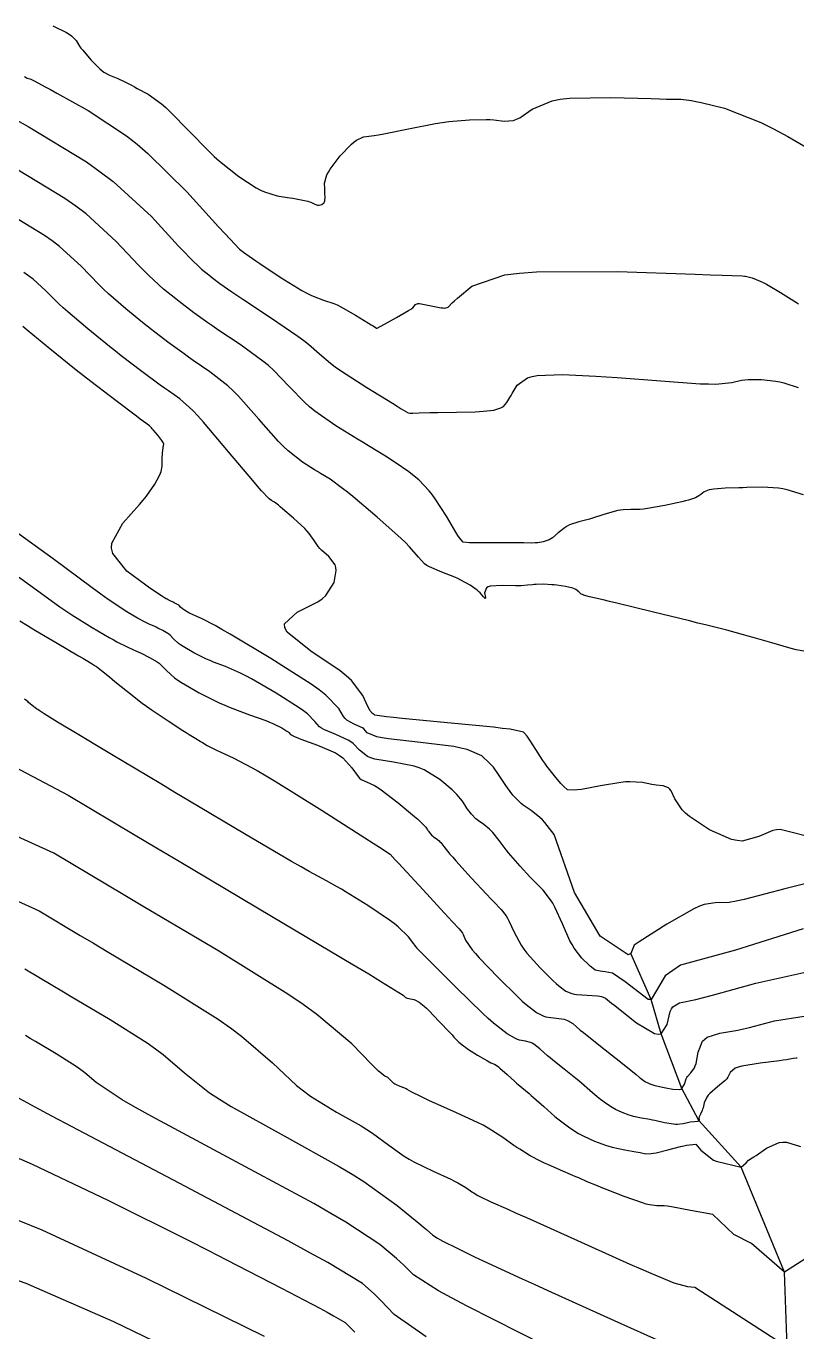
# Model space of a CAD drawing. Header units: metres. Extents: x 837475 to 838479, y 1189012 to 1191015.
# Drawn here: x 837901.7 to 837941.9, y 1190107.6 to 1190175.7 of the extents above; entities that cross this region are included whole.
import ezdxf

# ---------------------------------------------------------------- set-up
doc = ezdxf.new("R2010")
doc.units = ezdxf.units.M
doc.header["$LTSCALE"] = 0.3
for name, color, linetype in [('COTAS 10', 1, 'Continuous'), ('COTAS INT', 252, 'Continuous'), ('DRENAJE', 5, 'Continuous')]:
    doc.layers.add(name, color=color, linetype=linetype)

msp = doc.modelspace()

# ---------------------------------------------------------------- linework, layer by layer
at = {"layer": 'COTAS 10'}
for points in [[(837942.256, 1190151.286), (837941.417, 1190151.545), (837941.185, 1190151.593), (837940.953, 1190151.631), (837940.117, 1190151.679), (837939.311, 1190151.659), (837939.098, 1190151.653), (837938.889, 1190151.648), (837938.173, 1190151.627), (837937.586, 1190151.585), (837937.46, 1190151.566), (837937.348, 1190151.543), (837937.076, 1190151.432), (837936.901, 1190151.304), (837936.852, 1190151.271), (837936.802, 1190151.239), (837936.619, 1190151.13), (837936.263, 1190151.006), (837936.104, 1190150.964), (837935.919, 1190150.919), (837935.035, 1190150.728), (837934.119, 1190150.566), (837933.915, 1190150.539), (837933.731, 1190150.519), (837933.247, 1190150.511), (837932.848, 1190150.504), (837932.719, 1190150.485), (837932.582, 1190150.459), (837932.018, 1190150.302), (837931.417, 1190150.112), (837931.257, 1190150.065), (837931.099, 1190150.02), (837930.549, 1190149.876), (837930.059, 1190149.71), (837929.939, 1190149.651), (837929.825, 1190149.586), (837929.471, 1190149.303), (837929.16, 1190149.034), (837929.075, 1190148.978), (837928.989, 1190148.93), (837928.682, 1190148.824), (837928.402, 1190148.783), (837928.333, 1190148.776), (837928.269, 1190148.77), (837928.067, 1190148.766), (837927.68, 1190148.772), (837927.497, 1190148.772), (837927.282, 1190148.773), (837926.236, 1190148.772), (837925.206, 1190148.776), (837925.001, 1190148.779), (837924.832, 1190148.784), (837924.512, 1190148.808), (837924.321, 1190149.035), (837924.234, 1190149.167), (837924.131, 1190149.329), (837923.633, 1190150.163), (837923.05, 1190151.08), (837922.893, 1190151.295), (837922.738, 1190151.492), (837922.194, 1190152.062), (837921.606, 1190152.529), (837921.422, 1190152.662), (837921.23, 1190152.797), (837920.462, 1190153.295), (837919.563, 1190153.849), (837919.288, 1190154.019), (837919.001, 1190154.196), (837917.874, 1190154.893), (837916.77, 1190155.658), (837916.499, 1190155.878), (837916.242, 1190156.101), (837915.44, 1190156.934), (837914.618, 1190157.789), (837914.35, 1190158.026), (837914.063, 1190158.264), (837912.878, 1190159.121), (837911.716, 1190159.899), (837911.443, 1190160.086), (837911.192, 1190160.26), (837910.461, 1190160.786), (837909.859, 1190161.247), (837909.689, 1190161.38), (837909.518, 1190161.515), (837908.886, 1190162.025), (837908.117, 1190162.727), (837907.859, 1190162.983), (837907.582, 1190163.266), (837906.416, 1190164.511), (837904.844, 1190165.947), (837904.311, 1190166.349), (837903.735, 1190166.754), (837901.3, 1190168.236)], [(837901.122, 1190147.137), (837902.255, 1190146.326), (837903.469, 1190145.443), (837903.787, 1190145.224), (837904.097, 1190145.016), (837905.15, 1190144.355), (837906.045, 1190143.84), (837906.256, 1190143.724), (837906.45, 1190143.619), (837907.018, 1190143.337), (837907.474, 1190143.128), (837907.597, 1190143.07), (837907.72, 1190143.011), (837908.154, 1190142.799), (837908.549, 1190142.563), (837908.647, 1190142.49), (837908.74, 1190142.414), (837909.034, 1190142.11), (837909.454, 1190141.734), (837909.627, 1190141.613), (837909.823, 1190141.484), (837910.733, 1190140.955), (837911.786, 1190140.426), (837912.071, 1190140.297), (837912.354, 1190140.176), (837913.357, 1190139.8), (837914.215, 1190139.497), (837914.408, 1190139.422), (837914.581, 1190139.35), (837915.044, 1190139.123), (837915.319, 1190138.948), (837915.374, 1190138.909), (837915.42, 1190138.874), (837915.507, 1190138.782), (837915.74, 1190138.657), (837915.877, 1190138.601), (837916.045, 1190138.536), (837916.915, 1190138.222), (837917.844, 1190137.812), (837918.05, 1190137.686), (837918.233, 1190137.555), (837918.708, 1190137.038), (837919.025, 1190136.59), (837919.108, 1190136.502), (837919.189, 1190136.431), (837919.466, 1190136.303), (837919.881, 1190136.12), (837920.049, 1190136.012), (837920.24, 1190135.88), (837921.123, 1190135.2), (837921.972, 1190134.496), (837922.142, 1190134.349), (837922.283, 1190134.223), (837922.557, 1190133.942), (837922.648, 1190133.803), (837922.673, 1190133.766), (837922.699, 1190133.73), (837922.794, 1190133.605), (837922.9, 1190133.491), (837922.932, 1190133.462), (837922.967, 1190133.434), (837923.104, 1190133.338), (837923.255, 1190133.22), (837923.298, 1190133.178), (837923.341, 1190133.131), (837923.501, 1190132.926), (837923.82, 1190132.536), (837923.963, 1190132.371), (837924.129, 1190132.183), (837924.929, 1190131.301), (837925.749, 1190130.415), (837925.928, 1190130.223), (837926.086, 1190130.055), (837926.487, 1190129.643), (837926.752, 1190129.305), (837926.825, 1190129.184), (837926.898, 1190129.05), (837927.161, 1190128.466), (837927.528, 1190127.776), (837927.667, 1190127.575), (837927.822, 1190127.369), (837928.518, 1190126.593), (837929.21, 1190125.916), (837929.364, 1190125.774), (837929.5, 1190125.651), (837929.856, 1190125.372), (837930.179, 1190125.248), (837930.295, 1190125.223), (837930.423, 1190125.202), (837930.984, 1190125.161), (837931.518, 1190125.13), (837931.629, 1190125.115), (837931.725, 1190125.097), (837931.939, 1190125.011), (837932.254, 1190124.751), (837932.413, 1190124.624), (837932.603, 1190124.474), (837933.548, 1190123.731), (837934.492, 1190123.171), (837934.681, 1190123.135), (837934.839, 1190123.151), (837935.148, 1190123.642), (837935.311, 1190124.318), (837935.377, 1190124.452), (837935.452, 1190124.561), (837935.797, 1190124.763), (837936.651, 1190124.952), (837937.048, 1190125.053), (837937.513, 1190125.176), (837939.771, 1190125.8), (837942.271, 1190126.354)], [(837899.766, 1190130.752), (837902.395, 1190129.57), (837904.534, 1190128.292), (837905.22, 1190127.884), (837905.945, 1190127.453), (837908.901, 1190125.7), (837911.727, 1190123.917), (837912.371, 1190123.466), (837912.954, 1190123.035), (837914.561, 1190121.633), (837915.813, 1190120.46), (837916.173, 1190120.173), (837916.539, 1190119.901), (837917.907, 1190119.057), (837919.181, 1190118.345), (837919.487, 1190118.157), (837919.773, 1190117.973), (837920.638, 1190117.343), (837921.439, 1190116.766), (837921.684, 1190116.615), (837921.939, 1190116.469), (837922.947, 1190115.976), (837923.861, 1190115.563), (837924.057, 1190115.468), (837924.229, 1190115.381), (837924.644, 1190115.134), (837924.894, 1190114.952), (837924.961, 1190114.906), (837925.029, 1190114.862), (837925.267, 1190114.718), (837925.515, 1190114.586), (837925.589, 1190114.55), (837925.665, 1190114.514), (837925.957, 1190114.386), (837926.835, 1190113.998), (837927.28, 1190113.799), (837927.813, 1190113.56), (837930.466, 1190112.363), (837933.2, 1190111.137), (837933.783, 1190110.88), (837934.292, 1190110.658), (837935.503, 1190110.152), (837936.21, 1190109.964), (837936.4, 1190109.943), (837936.588, 1190109.935), (837941.417, 1190106.816)], [(837914.145, 1190107.361), (837913.122, 1190107.854), (837907.989, 1190110.375), (837902.556, 1190112.902), (837901.343, 1190113.398), (837900.256, 1190113.807), (837897.382, 1190114.549), (837894.601, 1190115.003), (837893.573, 1190115.23), (837892.433, 1190115.5), (837887.382, 1190116.841), (837882.639, 1190118.139), (837881.693, 1190118.382), (837880.907, 1190118.575), (837879.392, 1190118.851), (837877.569, 1190118.706), (837876.588, 1190118.634), (837875.4, 1190118.547), (837869.392, 1190118.118)]]:
    msp.add_lwpolyline(points, dxfattribs=at)
at = {"layer": 'COTAS INT'}
for points in [[(837903.113, 1190175.76), (837903.812, 1190175.412), (837903.953, 1190175.327), (837904.072, 1190175.246), (837904.317, 1190174.992), (837904.496, 1190174.702), (837904.574, 1190174.598), (837904.664, 1190174.484), (837905.094, 1190173.986), (837905.552, 1190173.519), (837905.66, 1190173.424), (837905.76, 1190173.344), (837906.056, 1190173.178), (837906.322, 1190173.086), (837906.404, 1190173.053), (837906.49, 1190173.016), (837906.827, 1190172.854), (837907.237, 1190172.64), (837907.368, 1190172.57), (837907.506, 1190172.495), (837908.07, 1190172.187), (837908.769, 1190171.689), (837908.993, 1190171.494), (837909.23, 1190171.275), (837910.196, 1190170.28), (837911.235, 1190169.212), (837911.518, 1190168.947), (837911.8, 1190168.696), (837912.802, 1190167.897), (837913.71, 1190167.309), (837913.933, 1190167.19), (837914.144, 1190167.09), (837914.802, 1190166.886), (837915.345, 1190166.806), (837915.483, 1190166.784), (837915.616, 1190166.762), (837916.052, 1190166.684), (837916.405, 1190166.602), (837916.486, 1190166.578), (837916.559, 1190166.554), (837916.763, 1190166.461), (837916.916, 1190166.399), (837916.958, 1190166.394), (837916.999, 1190166.395), (837917.144, 1190166.439), (837917.255, 1190166.544), (837917.275, 1190166.583), (837917.291, 1190166.626), (837917.305, 1190166.814), (837917.293, 1190166.989), (837917.291, 1190167.023), (837917.29, 1190167.05), (837917.29, 1190167.098), (837917.292, 1190167.171), (837917.291, 1190167.215), (837917.29, 1190167.269), (837917.282, 1190167.55), (837917.401, 1190167.979), (837917.479, 1190168.126), (837917.577, 1190168.286), (837918.097, 1190168.968), (837918.679, 1190169.585), (837918.816, 1190169.704), (837918.944, 1190169.8), (837919.318, 1190169.96), (837919.863, 1190170.034), (837920.098, 1190170.076), (837920.369, 1190170.127), (837921.651, 1190170.391), (837923.064, 1190170.661), (837923.418, 1190170.716), (837923.756, 1190170.763), (837924.839, 1190170.86), (837925.711, 1190170.875), (837925.915, 1190170.869), (837926.103, 1190170.86), (837926.65, 1190170.792), (837927.141, 1190170.829), (837927.295, 1190170.885), (837927.456, 1190170.962), (837928.102, 1190171.406), (837929.157, 1190171.851), (837929.576, 1190171.929), (837930.05, 1190171.986), (837932.219, 1190172.029), (837934.317, 1190171.961), (837934.746, 1190171.949), (837935.109, 1190171.939), (837935.87, 1190171.929), (837936.42, 1190171.861), (837936.65, 1190171.816), (837936.914, 1190171.759), (837938.146, 1190171.457), (837940.029, 1190170.714), (837940.702, 1190170.379), (837941.441, 1190169.989), (837944.662, 1190168.112)], [(837901.619, 1190173.123), (837901.771, 1190173.038), (837901.908, 1190172.991), (837901.95, 1190172.974), (837901.993, 1190172.955), (837902.167, 1190172.872), (837902.705, 1190172.58), (837902.98, 1190172.43), (837903.308, 1190172.25), (837904.946, 1190171.348), (837906.947, 1190170.027), (837907.504, 1190169.583), (837908.062, 1190169.104), (837910.087, 1190167.093), (837911.748, 1190165.275), (837912.076, 1190164.92), (837912.347, 1190164.628), (837912.849, 1190164.105), (837912.977, 1190164.002), (837913.045, 1190163.948), (837913.167, 1190163.855), (837913.516, 1190163.616), (837913.694, 1190163.497), (837913.907, 1190163.355), (837914.971, 1190162.651), (837916.102, 1190161.947), (837916.358, 1190161.805), (837916.589, 1190161.686), (837917.217, 1190161.446), (837917.756, 1190161.271), (837917.932, 1190161.193), (837918.119, 1190161.102), (837918.889, 1190160.664), (837919.572, 1190160.243), (837919.703, 1190160.162), (837919.81, 1190160.096), (837919.988, 1190159.988), (837920.003, 1190159.982), (837920.007, 1190159.98), (837920.01, 1190159.98), (837920.022, 1190159.978), (837920.183, 1190160.063), (837920.403, 1190160.183), (837921.035, 1190160.531), (837921.664, 1190160.899), (837921.783, 1190160.978), (837921.878, 1190161.048), (837922.025, 1190161.218), (837922.145, 1190161.272), (837922.224, 1190161.27), (837922.321, 1190161.259), (837922.838, 1190161.155), (837923.365, 1190161.048), (837923.47, 1190161.036), (837923.557, 1190161.032), (837923.721, 1190161.079), (837923.94, 1190161.306), (837924.061, 1190161.415), (837924.209, 1190161.544), (837924.963, 1190162.178), (837926.69, 1190162.759), (837927.451, 1190162.856), (837928.336, 1190162.924), (837932.554, 1190162.935), (837936.605, 1190162.797), (837937.385, 1190162.771), (837938.016, 1190162.75), (837939.059, 1190162.717), (837939.184, 1190162.702), (837939.237, 1190162.692), (837939.297, 1190162.679), (837939.578, 1190162.61), (837940.006, 1190162.441), (837940.16, 1190162.364), (837940.328, 1190162.275), (837941.062, 1190161.848), (837941.748, 1190161.417), (837941.887, 1190161.326), (837942.003, 1190161.248)], [(837898.174, 1190172.521), (837901.823, 1190170.509), (837904.86, 1190168.656), (837905.582, 1190168.145), (837906.254, 1190167.635), (837908.252, 1190165.802), (837909.665, 1190164.27), (837909.968, 1190163.951), (837910.232, 1190163.677), (837910.868, 1190163.065), (837911.247, 1190162.759), (837911.35, 1190162.677), (837911.452, 1190162.597), (837911.814, 1190162.32), (837912.435, 1190161.884), (837912.701, 1190161.703), (837913.008, 1190161.497), (837914.456, 1190160.535), (837915.892, 1190159.556), (837916.192, 1190159.339), (837916.449, 1190159.144), (837917.021, 1190158.635), (837917.58, 1190158.149), (837917.827, 1190157.969), (837918.115, 1190157.769), (837919.491, 1190156.883), (837920.817, 1190156.063), (837921.074, 1190155.905), (837921.283, 1190155.777), (837921.637, 1190155.562), (837921.752, 1190155.549), (837921.81, 1190155.548), (837921.879, 1190155.548), (837922.221, 1190155.559), (837922.771, 1190155.576), (837922.972, 1190155.58), (837923.193, 1190155.584), (837924.167, 1190155.594), (837925.14, 1190155.617), (837925.361, 1190155.629), (837925.561, 1190155.642), (837926.111, 1190155.71), (837926.467, 1190155.819), (837926.545, 1190155.858), (837926.615, 1190155.902), (837926.794, 1190156.095), (837926.95, 1190156.368), (837927.005, 1190156.463), (837927.064, 1190156.566), (837927.323, 1190157.006), (837927.863, 1190157.394), (837928.101, 1190157.463), (837928.377, 1190157.516), (837929.69, 1190157.57), (837931.427, 1190157.484), (837931.969, 1190157.45), (837932.537, 1190157.41), (837934.812, 1190157.225), (837936.869, 1190157.082), (837937.301, 1190157.069), (837937.673, 1190157.066), (837938.517, 1190157.15), (837939.03, 1190157.27), (837939.194, 1190157.289), (837939.367, 1190157.302), (837940.069, 1190157.302), (837940.824, 1190157.215), (837941.031, 1190157.174), (837941.238, 1190157.126), (837941.974, 1190156.889)], [(837942.374, 1190143.098), (837941.87, 1190143.2), (837941.688, 1190143.246), (837941.487, 1190143.299), (837940.607, 1190143.555), (837939.638, 1190143.841), (837939.381, 1190143.914), (837939.129, 1190143.984), (837938.26, 1190144.214), (837937.154, 1190144.49), (837936.753, 1190144.59), (837936.311, 1190144.699), (837934.371, 1190145.178), (837932.524, 1190145.629), (837932.141, 1190145.721), (837931.814, 1190145.8), (837931.094, 1190145.965), (837930.791, 1190146.049), (837930.726, 1190146.076), (837930.671, 1190146.105), (837930.539, 1190146.224), (837930.386, 1190146.345), (837930.317, 1190146.376), (837930.236, 1190146.405), (837929.845, 1190146.5), (837929.386, 1190146.57), (837929.261, 1190146.583), (837929.138, 1190146.594), (837928.702, 1190146.612), (837928.313, 1190146.605), (837928.219, 1190146.6), (837928.132, 1190146.594), (837927.867, 1190146.563), (837927.528, 1190146.538), (837927.394, 1190146.537), (837927.243, 1190146.537), (837926.552, 1190146.558), (837925.92, 1190146.519), (837925.807, 1190146.482), (837925.72, 1190146.433), (837925.629, 1190146.162), (837925.671, 1190145.922), (837925.668, 1190145.893), (837925.658, 1190145.88), (837925.572, 1190145.966), (837925.387, 1190146.174), (837925.316, 1190146.237), (837925.236, 1190146.303), (837924.875, 1190146.563), (837924.393, 1190146.835), (837924.237, 1190146.909), (837924.071, 1190146.982), (837923.392, 1190147.241), (837922.753, 1190147.517), (837922.613, 1190147.601), (837922.489, 1190147.688), (837922.173, 1190148.032), (837921.715, 1190148.574), (837921.501, 1190148.787), (837921.249, 1190149.026), (837920.025, 1190150.118), (837918.753, 1190151.193), (837918.471, 1190151.422), (837918.219, 1190151.622), (837917.564, 1190152.096), (837917.066, 1190152.403), (837916.914, 1190152.497), (837916.755, 1190152.595), (837916.131, 1190152.981), (837915.378, 1190153.577), (837915.138, 1190153.807), (837914.885, 1190154.065), (837913.859, 1190155.233), (837912.788, 1190156.434), (837912.508, 1190156.714), (837912.234, 1190156.971), (837911.3, 1190157.707), (837910.423, 1190158.301), (837910.185, 1190158.468), (837909.948, 1190158.636), (837909.108, 1190159.251), (837908.266, 1190159.896), (837908.028, 1190160.082), (837907.788, 1190160.272), (837906.905, 1190160.986), (837906.003, 1190161.776), (837905.751, 1190162.014), (837905.498, 1190162.261), (837904.58, 1190163.22), (837903.458, 1190164.245), (837903.077, 1190164.533), (837902.666, 1190164.822), (837900.928, 1190165.879)], [(837942.346, 1190133.483), (837941.662, 1190133.662), (837941.042, 1190133.811), (837940.857, 1190133.799), (837940.666, 1190133.764), (837939.93, 1190133.446), (837939.065, 1190133.215), (837938.793, 1190133.234), (837938.506, 1190133.29), (837937.354, 1190133.793), (837936.32, 1190134.49), (837936.108, 1190134.669), (837935.929, 1190134.841), (837935.549, 1190135.408), (837935.352, 1190135.834), (837935.288, 1190135.917), (837935.219, 1190135.984), (837934.935, 1190136.1), (837934.581, 1190136.135), (837934.468, 1190136.152), (837934.349, 1190136.172), (837933.866, 1190136.267), (837933.209, 1190136.311), (837932.98, 1190136.297), (837932.732, 1190136.273), (837931.666, 1190136.093), (837930.674, 1190135.909), (837930.472, 1190135.881), (837930.302, 1190135.864), (837929.949, 1190135.887), (837929.754, 1190136.054), (837929.683, 1190136.127), (837929.606, 1190136.213), (837929.264, 1190136.621), (837928.88, 1190137.127), (837928.776, 1190137.274), (837928.672, 1190137.423), (837928.305, 1190137.99), (837927.984, 1190138.486), (837927.91, 1190138.591), (837927.843, 1190138.682), (837927.652, 1190138.894), (837926.955, 1190139.044), (837926.568, 1190139.095), (837926.098, 1190139.151), (837923.698, 1190139.389), (837921.324, 1190139.611), (837920.868, 1190139.657), (837920.501, 1190139.696), (837919.904, 1190139.781), (837919.869, 1190139.819), (837919.856, 1190139.829), (837919.84, 1190139.838), (837919.771, 1190139.868), (837919.648, 1190140.029), (837919.598, 1190140.121), (837919.542, 1190140.233), (837919.282, 1190140.807), (837918.68, 1190141.592), (837918.408, 1190141.837), (837918.089, 1190142.095), (837916.558, 1190143.123), (837915.335, 1190144.108), (837915.212, 1190144.339), (837915.182, 1190144.55), (837915.848, 1190145.161), (837916.921, 1190145.695), (837917.146, 1190145.858), (837917.34, 1190146.028), (837917.783, 1190146.699), (837917.887, 1190147.342), (837917.867, 1190147.495), (837917.827, 1190147.636), (837917.508, 1190148.056), (837917.112, 1190148.397), (837917.024, 1190148.489), (837916.945, 1190148.58), (837916.735, 1190148.902), (837916.479, 1190149.273), (837916.371, 1190149.395), (837916.246, 1190149.526), (837915.661, 1190150.067), (837915.088, 1190150.557), (837914.971, 1190150.655), (837914.872, 1190150.737), (837914.666, 1190150.898), (837914.569, 1190150.957), (837914.54, 1190150.975), (837914.509, 1190150.994), (837914.388, 1190151.069), (837913.986, 1190151.495), (837913.778, 1190151.735), (837913.529, 1190152.029), (837912.277, 1190153.531), (837910.958, 1190155.08), (837910.665, 1190155.402), (837910.404, 1190155.679), (837909.723, 1190156.293), (837909.131, 1190156.703), (837908.926, 1190156.85), (837908.704, 1190157.011), (837907.755, 1190157.716), (837906.673, 1190158.545), (837906.367, 1190158.785), (837906.059, 1190159.029), (837904.923, 1190159.946), (837903.888, 1190160.826), (837903.642, 1190161.046), (837903.415, 1190161.256), (837902.744, 1190161.93), (837902.072, 1190162.544), (837901.844, 1190162.716), (837901.598, 1190162.889)], [(837943.496, 1190131.271), (837941.286, 1190130.719), (837939.17, 1190130.168), (837938.741, 1190130.076), (837938.38, 1190130.009), (837937.646, 1190129.988), (837937.084, 1190129.909), (837936.833, 1190129.806), (837936.54, 1190129.669), (837935.135, 1190128.882), (837933.686, 1190127.959), (837933.422, 1190127.771), (837933.249, 1190127.34), (837933.12, 1190127.281), (837931.654, 1190128.257), (837930.316, 1190130.524), (837929.259, 1190133.551), (837928.771, 1190134.174), (837928.64, 1190134.316), (837928.509, 1190134.445), (837928.051, 1190134.803), (837927.634, 1190135.094), (837927.529, 1190135.181), (837927.429, 1190135.27), (837927.107, 1190135.616), (837926.82, 1190135.994), (837926.742, 1190136.104), (837926.664, 1190136.217), (837926.389, 1190136.641), (837926.084, 1190137.065), (837925.988, 1190137.177), (837925.886, 1190137.286), (837925.476, 1190137.663), (837924.717, 1190137.989), (837924.395, 1190138.067), (837924.025, 1190138.14), (837922.288, 1190138.36), (837920.612, 1190138.551), (837920.282, 1190138.605), (837920.009, 1190138.66), (837919.506, 1190138.866), (837919.324, 1190139.064), (837919.254, 1190139.115), (837919.175, 1190139.163), (837918.819, 1190139.319), (837918.447, 1190139.531), (837918.358, 1190139.614), (837918.275, 1190139.708), (837918.024, 1190140.132), (837917.351, 1190140.833), (837917.001, 1190141.1), (837916.58, 1190141.4), (837914.47, 1190142.746), (837912.353, 1190144.013), (837911.927, 1190144.262), (837911.571, 1190144.466), (837910.867, 1190144.837), (837910.612, 1190144.933), (837910.54, 1190144.963), (837910.468, 1190144.996), (837910.201, 1190145.13), (837909.97, 1190145.265), (837909.92, 1190145.297), (837909.877, 1190145.328), (837909.77, 1190145.423), (837909.695, 1190145.501), (837909.672, 1190145.52), (837909.647, 1190145.538), (837909.547, 1190145.598), (837909.436, 1190145.652), (837909.374, 1190145.682), (837909.258, 1190145.735), (837909.114, 1190145.806), (837909.065, 1190145.833), (837909.011, 1190145.862), (837908.784, 1190145.993), (837908.352, 1190146.286), (837908.169, 1190146.417), (837907.958, 1190146.57), (837906.97, 1190147.307), (837906.227, 1190148.225), (837906.171, 1190148.493), (837906.181, 1190148.767), (837906.757, 1190149.805), (837907.621, 1190150.773), (837907.813, 1190151.002), (837907.983, 1190151.214), (837908.426, 1190151.841), (837908.67, 1190152.3), (837908.716, 1190152.407), (837908.752, 1190152.505), (837908.804, 1190152.785), (837908.801, 1190153.026), (837908.803, 1190153.099), (837908.807, 1190153.175), (837908.831, 1190153.473), (837908.861, 1190153.735), (837908.869, 1190153.788), (837908.876, 1190153.833), (837908.9, 1190153.925), (837908.864, 1190154.021), (837908.833, 1190154.068), (837908.794, 1190154.124), (837908.577, 1190154.4), (837908.344, 1190154.676), (837908.294, 1190154.732), (837908.25, 1190154.78), (837908.145, 1190154.879), (837907.838, 1190155.105), (837907.668, 1190155.232), (837907.461, 1190155.387), (837906.402, 1190156.182), (837905.08, 1190157.194), (837904.706, 1190157.487), (837904.329, 1190157.785), (837902.942, 1190158.906), (837901.773, 1190159.875), (837901.534, 1190160.077)], [(837942.242, 1190128.632), (837938.707, 1190127.516), (837935.852, 1190126.74), (837935.041, 1190126.176), (837934.314, 1190124.942), (837934.152, 1190124.946), (837932.961, 1190125.859), (837932.291, 1190126.317), (837931.911, 1190126.39), (837931.769, 1190126.402), (837931.648, 1190126.416), (837931.386, 1190126.482), (837931.205, 1190126.624), (837931.136, 1190126.686), (837931.058, 1190126.758), (837930.706, 1190127.102), (837930.301, 1190127.626), (837930.19, 1190127.811), (837930.08, 1190128.014), (837929.685, 1190128.893), (837929.291, 1190129.768), (837929.182, 1190129.969), (837929.072, 1190130.151), (837928.675, 1190130.657), (837928.25, 1190131.083), (837928.123, 1190131.215), (837927.992, 1190131.352), (837927.485, 1190131.896), (837926.99, 1190132.455), (837926.868, 1190132.603), (837926.751, 1190132.747), (837926.38, 1190133.239), (837926.056, 1190133.652), (837925.969, 1190133.747), (837925.882, 1190133.833), (837925.578, 1190134.071), (837925.3, 1190134.264), (837925.231, 1190134.321), (837925.164, 1190134.381), (837924.95, 1190134.611), (837924.76, 1190134.862), (837924.708, 1190134.935), (837924.656, 1190135.01), (837924.473, 1190135.292), (837924.184, 1190135.644), (837924.065, 1190135.763), (837923.929, 1190135.891), (837923.3, 1190136.431), (837922.478, 1190136.935), (837922.222, 1190137.04), (837921.953, 1190137.13), (837920.877, 1190137.332), (837919.901, 1190137.491), (837919.695, 1190137.554), (837919.517, 1190137.625), (837919.107, 1190137.952), (837918.778, 1190138.31), (837918.652, 1190138.4), (837918.509, 1190138.487), (837917.867, 1190138.77), (837917.246, 1190139.033), (837917.117, 1190139.108), (837917.007, 1190139.182), (837916.766, 1190139.457), (837916.385, 1190139.853), (837916.187, 1190140.005), (837915.949, 1190140.174), (837914.757, 1190140.935), (837913.467, 1190141.682), (837913.168, 1190141.842), (837912.893, 1190141.982), (837912.112, 1190142.318), (837911.483, 1190142.554), (837911.306, 1190142.63), (837911.127, 1190142.711), (837910.467, 1190143.043), (837909.896, 1190143.374), (837909.773, 1190143.455), (837909.665, 1190143.531), (837909.402, 1190143.767), (837909.217, 1190143.957), (837909.159, 1190144.005), (837909.098, 1190144.051), (837908.85, 1190144.198), (837908.578, 1190144.332), (837908.501, 1190144.368), (837908.424, 1190144.405), (837908.138, 1190144.536), (837907.782, 1190144.713), (837907.66, 1190144.778), (837907.528, 1190144.851), (837906.967, 1190145.174), (837905.995, 1190145.823), (837905.604, 1190146.102), (837905.161, 1190146.424), (837903.118, 1190147.942), (837901.052, 1190149.445)], [(837901.392, 1190144.71), (837901.778, 1190144.463), (837901.97, 1190144.346), (837902.199, 1190144.209), (837903.333, 1190143.536), (837904.449, 1190142.88), (837904.667, 1190142.752), (837904.845, 1190142.648), (837905.16, 1190142.469), (837905.27, 1190142.398), (837905.319, 1190142.362), (837905.376, 1190142.32), (837905.648, 1190142.108), (837906.053, 1190141.784), (837906.194, 1190141.67), (837906.347, 1190141.546), (837907.002, 1190141.011), (837907.773, 1190140.411), (837907.999, 1190140.245), (837908.231, 1190140.079), (837909.114, 1190139.484), (837909.895, 1190138.981), (837910.062, 1190138.874), (837910.209, 1190138.781), (837910.562, 1190138.561), (837910.785, 1190138.428), (837910.85, 1190138.389), (837910.916, 1190138.35), (837911.164, 1190138.202), (837911.532, 1190138.007), (837911.674, 1190137.938), (837911.833, 1190137.862), (837912.549, 1190137.534), (837913.758, 1190136.889), (837914.227, 1190136.613), (837914.755, 1190136.296), (837917.148, 1190134.802), (837919.38, 1190133.379), (837919.807, 1190133.106), (837920.15, 1190132.887), (837920.699, 1190132.534), (837920.967, 1190132.241), (837921.133, 1190132.059), (837921.34, 1190131.834), (837922.418, 1190130.659), (837923.522, 1190129.459), (837923.744, 1190129.219), (837923.93, 1190129.019), (837924.299, 1190128.629), (837924.432, 1190128.46), (837924.469, 1190128.399), (837924.505, 1190128.332), (837924.637, 1190128.039), (837924.976, 1190127.537), (837925.144, 1190127.338), (837925.343, 1190127.113), (837926.33, 1190126.083), (837927.363, 1190125.074), (837927.592, 1190124.862), (837927.795, 1190124.679), (837928.325, 1190124.263), (837928.709, 1190124.079), (837928.821, 1190124.044), (837928.935, 1190124.014), (837929.368, 1190123.962), (837929.773, 1190123.914), (837929.87, 1190123.887), (837929.959, 1190123.854), (837930.226, 1190123.685), (837930.619, 1190123.351), (837930.788, 1190123.213), (837930.984, 1190123.056), (837931.909, 1190122.325), (837932.824, 1190121.606), (837933.013, 1190121.455), (837933.174, 1190121.326), (837933.525, 1190121.035), (837933.684, 1190120.896), (837933.725, 1190120.862), (837933.764, 1190120.83), (837933.894, 1190120.733), (837934.022, 1190120.653), (837934.098, 1190120.611), (837934.247, 1190120.541), (837934.408, 1190120.481), (837934.454, 1190120.467), (837934.502, 1190120.454), (837934.68, 1190120.416), (837934.909, 1190120.373), (837934.988, 1190120.357), (837935.074, 1190120.339), (837935.442, 1190120.259), (837935.785, 1190120.245), (837935.856, 1190120.268), (837935.916, 1190120.303), (837936.045, 1190120.529), (837936.134, 1190120.804), (837936.169, 1190120.87), (837936.209, 1190120.931), (837936.389, 1190121.116), (837936.574, 1190121.376), (837936.617, 1190121.485), (837936.656, 1190121.61), (837936.767, 1190122.192), (837936.994, 1190122.762), (837937.106, 1190122.88), (837937.24, 1190122.979), (837937.902, 1190123.192), (837938.827, 1190123.348), (837939.126, 1190123.413), (837939.443, 1190123.486), (837940.747, 1190123.828), (837942.3, 1190124.076)], [(837941.938, 1190121.88), (837941.885, 1190121.88), (837941.723, 1190121.857), (837941.374, 1190121.796), (837941.204, 1190121.772), (837941.002, 1190121.745), (837940.008, 1190121.62), (837939.036, 1190121.458), (837938.848, 1190121.408), (837938.695, 1190121.354), (837938.437, 1190121.141), (837938.318, 1190120.884), (837938.253, 1190120.804), (837938.175, 1190120.72), (837937.778, 1190120.383), (837937.375, 1190120.034), (837937.293, 1190119.942), (837937.224, 1190119.853), (837937.083, 1190119.548), (837937.019, 1190119.283), (837936.999, 1190119.218), (837936.978, 1190119.156), (837936.893, 1190118.966), (837936.825, 1190118.819), (837936.815, 1190118.785), (837936.808, 1190118.753), (837936.815, 1190118.664), (837936.796, 1190118.605), (837936.773, 1190118.593), (837936.743, 1190118.583), (837936.571, 1190118.56), (837936.345, 1190118.537), (837936.282, 1190118.527), (837936.217, 1190118.515), (837935.98, 1190118.457), (837935.685, 1190118.424), (837935.584, 1190118.427), (837935.475, 1190118.436), (837935.012, 1190118.515), (837934.513, 1190118.622), (837934.381, 1190118.648), (837934.252, 1190118.674), (837933.807, 1190118.755), (837933.392, 1190118.844), (837933.281, 1190118.874), (837933.173, 1190118.907), (837932.799, 1190119.046), (837932.454, 1190119.209), (837932.364, 1190119.256), (837932.276, 1190119.305), (837931.98, 1190119.492), (837931.677, 1190119.718), (837931.586, 1190119.791), (837931.491, 1190119.87), (837931.12, 1190120.193), (837930.675, 1190120.58), (837930.534, 1190120.698), (837930.384, 1190120.821), (837929.778, 1190121.305), (837929.183, 1190121.78), (837929.041, 1190121.898), (837928.908, 1190122.009), (837928.512, 1190122.36), (837928.193, 1190122.61), (837928.11, 1190122.659), (837928.029, 1190122.698), (837927.753, 1190122.763), (837927.447, 1190122.826), (837927.347, 1190122.864), (837927.239, 1190122.911), (837926.795, 1190123.153), (837926.091, 1190123.707), (837925.819, 1190123.95), (837925.515, 1190124.231), (837924.142, 1190125.573), (837922.864, 1190126.856), (837922.62, 1190127.101), (837922.424, 1190127.298), (837922.113, 1190127.612), (837922.112, 1190127.614), (837922.107, 1190127.619), (837922.102, 1190127.625), (837922.028, 1190127.719), (837921.985, 1190127.776), (837921.931, 1190127.846), (837921.651, 1190128.21), (837921.117, 1190128.736), (837920.902, 1190128.907), (837920.659, 1190129.091), (837919.541, 1190129.849), (837918.414, 1190130.552), (837918.165, 1190130.702), (837917.944, 1190130.831), (837917.375, 1190131.135), (837916.482, 1190131.619), (837916.057, 1190131.862), (837915.556, 1190132.152), (837913.101, 1190133.594), (837910.237, 1190135.294), (837909.477, 1190135.746), (837908.732, 1190136.191), (837906.158, 1190137.73), (837904.111, 1190138.96), (837903.698, 1190139.21), (837903.351, 1190139.42), (837902.65, 1190139.85), (837902.393, 1190140.023), (837902.326, 1190140.071), (837902.26, 1190140.119), (837902.036, 1190140.294), (837901.843, 1190140.451), (837901.797, 1190140.488), (837901.755, 1190140.523), (837901.628, 1190140.625)], [(837900.811, 1190137.241), (837903.907, 1190135.608), (837907.395, 1190133.524), (837908.513, 1190132.858), (837909.696, 1190132.155), (837914.516, 1190129.296), (837918.762, 1190126.771), (837919.582, 1190126.277), (837920.249, 1190125.874), (837921.376, 1190125.161), (837921.509, 1190125.053), (837921.55, 1190125.031), (837921.592, 1190125.013), (837921.756, 1190124.974), (837921.931, 1190124.939), (837921.981, 1190124.923), (837922.03, 1190124.904), (837922.211, 1190124.812), (837922.483, 1190124.59), (837922.591, 1190124.488), (837922.711, 1190124.37), (837923.263, 1190123.799), (837923.809, 1190123.219), (837923.927, 1190123.095), (837924.03, 1190122.986), (837924.283, 1190122.725), (837924.53, 1190122.523), (837924.63, 1190122.453), (837924.743, 1190122.376), (837925.264, 1190122.044), (837925.77, 1190121.742), (837925.872, 1190121.685), (837925.959, 1190121.638), (837926.138, 1190121.564), (837926.284, 1190121.481), (837926.35, 1190121.43), (837926.428, 1190121.367), (837926.798, 1190121.034), (837927.198, 1190120.668), (837927.293, 1190120.583), (837927.382, 1190120.505), (837927.945, 1190120.037), (837928.055, 1190119.941), (837928.177, 1190119.835), (837928.716, 1190119.352), (837929.298, 1190118.844), (837929.447, 1190118.721), (837929.59, 1190118.605), (837930.065, 1190118.251), (837930.53, 1190117.958), (837930.668, 1190117.881), (837930.809, 1190117.806), (837931.351, 1190117.551), (837931.939, 1190117.333), (837932.109, 1190117.282), (837932.282, 1190117.234), (837932.933, 1190117.094), (837933.51, 1190116.993), (837933.636, 1190116.971), (837933.748, 1190116.95), (837934.03, 1190116.894), (837934.322, 1190116.901), (837934.439, 1190116.92), (837934.573, 1190116.947), (837935.187, 1190117.105), (837935.849, 1190117.275), (837936.011, 1190117.31), (837936.165, 1190117.339), (837936.646, 1190117.396), (837936.91, 1190117.081), (837937.573, 1190116.554), (837937.704, 1190116.514), (837939.013, 1190116.196), (837939.271, 1190116.417), (837939.4, 1190116.562), (837939.585, 1190116.672), (837939.676, 1190116.732), (837939.785, 1190116.806), (837940.326, 1190117.179), (837940.997, 1190117.473), (837941.188, 1190117.496), (837941.382, 1190117.494), (837942.102, 1190117.275)], [(837943.252, 1190111.983), (837941.266, 1190110.72), (837939.544, 1190112.21), (837938.624, 1190112.68), (837937.528, 1190113.715), (837936.373, 1190113.93), (837935.378, 1190114.118), (837935.172, 1190114.15), (837934.995, 1190114.173), (837934.606, 1190114.18), (837934.229, 1190114.223), (837934.059, 1190114.269), (837933.862, 1190114.329), (837932.914, 1190114.665), (837931.93, 1190115.045), (837931.709, 1190115.132), (837931.51, 1190115.212), (837930.981, 1190115.435), (837930.534, 1190115.632), (837930.388, 1190115.695), (837930.233, 1190115.761), (837929.59, 1190116.03), (837928.918, 1190116.325), (837928.743, 1190116.407), (837928.574, 1190116.49), (837928.003, 1190116.792), (837927.456, 1190117.125), (837927.301, 1190117.226), (837927.145, 1190117.332), (837926.57, 1190117.749), (837925.816, 1190118.23), (837925.547, 1190118.376), (837925.252, 1190118.528), (837923.97, 1190119.121), (837922.757, 1190119.657), (837922.507, 1190119.772), (837922.293, 1190119.873), (837921.827, 1190120.115), (837921.596, 1190120.25), (837921.531, 1190120.282), (837921.464, 1190120.313), (837921.218, 1190120.404), (837920.991, 1190120.499), (837920.937, 1190120.531), (837920.886, 1190120.566), (837920.731, 1190120.714), (837920.605, 1190120.848), (837920.572, 1190120.875), (837920.54, 1190120.897), (837920.428, 1190120.937), (837920.099, 1190121.202), (837919.929, 1190121.365), (837919.725, 1190121.568), (837918.703, 1190122.623), (837916.874, 1190124.168), (837916.16, 1190124.678), (837915.357, 1190125.225), (837911.708, 1190127.498), (837907.82, 1190129.804), (837906.866, 1190130.371), (837905.965, 1190130.908), (837903.151, 1190132.589), (837899.692, 1190134.144)], [(837901.64, 1190126.551), (837903.104, 1190125.676), (837903.573, 1190125.397), (837904.07, 1190125.102), (837906.093, 1190123.902), (837908.027, 1190122.681), (837908.468, 1190122.373), (837908.868, 1190122.077), (837909.968, 1190121.118), (837911.271, 1190120.08), (837911.799, 1190119.736), (837912.4, 1190119.366), (837915.171, 1190117.825), (837918.049, 1190116.232), (837918.717, 1190115.831), (837919.329, 1190115.446), (837921.073, 1190114.199), (837922.196, 1190113.269), (837922.417, 1190113.085), (837922.598, 1190112.932), (837922.927, 1190112.645), (837923.17, 1190112.488), (837923.298, 1190112.418), (837923.451, 1190112.337), (837924.223, 1190111.947), (837925.107, 1190111.514), (837925.332, 1190111.405), (837925.548, 1190111.302), (837926.256, 1190110.969), (837927.592, 1190110.36), (837928.205, 1190110.082), (837928.922, 1190109.757), (837932.39, 1190108.188), (837935.792, 1190106.655)], [(837928.844, 1190106.845), (837924.718, 1190108.931), (837923.896, 1190109.367), (837923.215, 1190109.741), (837921.914, 1190110.577), (837921.408, 1190111.084), (837921.228, 1190111.25), (837921.03, 1190111.427), (837920.169, 1190112.158), (837918.389, 1190113.327), (837917.612, 1190113.78), (837916.712, 1190114.289), (837912.435, 1190116.592), (837908.261, 1190118.831), (837907.426, 1190119.299), (837906.73, 1190119.701), (837905.374, 1190120.603), (837904.781, 1190121.12), (837904.566, 1190121.279), (837904.328, 1190121.446), (837903.285, 1190122.104), (837902.194, 1190122.751), (837901.926, 1190122.91), (837901.674, 1190123.06)], [(837922.579, 1190107.329), (837920.901, 1190108.51), (837920.219, 1190109.235), (837920.039, 1190109.415), (837919.864, 1190109.584), (837919.264, 1190110.118), (837917.449, 1190111.209), (837916.507, 1190111.729), (837915.375, 1190112.345), (837909.699, 1190115.36), (837904.122, 1190118.296), (837903.052, 1190118.862), (837902.188, 1190119.321), (837900.781, 1190120.088)], [(837901.195, 1190116.715), (837902.028, 1190116.35), (837905.969, 1190114.472), (837910.205, 1190112.359), (837911.222, 1190111.846), (837912.172, 1190111.364), (837915.041, 1190109.885), (837917.028, 1190108.831), (837917.422, 1190108.618), (837917.748, 1190108.439), (837918.36, 1190108.077), (837918.697, 1190107.742), (837918.85, 1190107.579)], [(837874.524, 1190114.69), (837877.33, 1190114.956), (837879.924, 1190114.886), (837880.82, 1190114.759), (837881.794, 1190114.587), (837885.951, 1190113.577), (837890.32, 1190112.472), (837891.427, 1190112.238), (837892.489, 1190112.037), (837895.951, 1190111.571), (837899.462, 1190110.885), (837900.554, 1190110.545), (837901.698, 1190110.14), (837906.264, 1190108.134), (837910.483, 1190106.105)]]:
    msp.add_lwpolyline(points, dxfattribs=at)
at = {"layer": 'DRENAJE'}
for p, q in [((837934.314, 1190124.942), (837933.249, 1190127.34)), ((837934.839, 1190123.151), (837934.314, 1190124.942)), ((837935.916, 1190120.303), (837934.839, 1190123.151)), ((837936.806, 1190118.634), (837935.916, 1190120.303)), ((837939.013, 1190116.196), (837936.806, 1190118.634)), ((837941.266, 1190110.72), (837939.013, 1190116.196)), ((837941.417, 1190106.816), (837941.266, 1190110.72))]:
    msp.add_line(p, q, dxfattribs=at)

doc.saveas('drawing.dxf')
